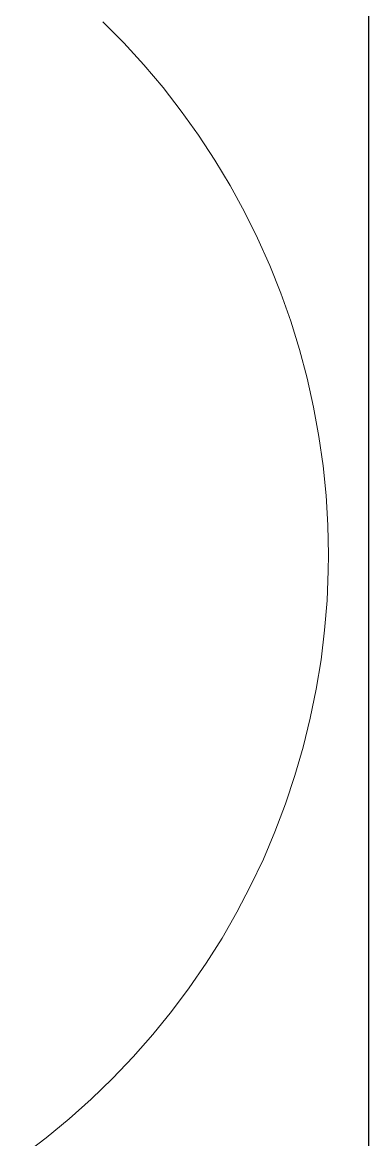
# Model space of a CAD drawing. Header units: millimetres. Extents: x 155927 to 295199, y -4084 to 97293.
# Drawn here: x 225044 to 225230, y 30793 to 31394 of the extents above; entities that cross this region are included whole.
import ezdxf

# ---------------------------------------------------------------- set-up
doc = ezdxf.new("R2010")
doc.units = ezdxf.units.MM
doc.header["$MEASUREMENT"] = 0
doc.layers.add('I-FURN', color=8, linetype='CONTINUOUS', lineweight=9)
doc.layers.add('I-WALL', color=7, linetype='CONTINUOUS', lineweight=9)

msp = doc.modelspace()

# ---------------------------------------------------------------- linework, layer by layer
at = {"layer": 'I-FURN'}
for p, q in [((225098.23, 31383.23), (225086.97, 31394.61)), ((225109.01, 31371.42), (225098.23, 31383.23)), ((225119.32, 31359.18), (225109.01, 31371.42)), ((225129.13, 31346.54), (225119.32, 31359.18)), ((225138.43, 31333.52), (225129.13, 31346.54)), ((225147.19, 31320.14), (225138.43, 31333.52)), ((225155.42, 31306.41), (225147.19, 31320.14)), ((225163.09, 31292.37), (225155.42, 31306.41)), ((225170.19, 31278.04), (225163.09, 31292.37)), ((225176.72, 31263.43), (225170.19, 31278.04)), ((225182.65, 31248.57), (225176.72, 31263.43)), ((225187.99, 31233.49), (225182.65, 31248.57)), ((225192.71, 31218.21), (225187.99, 31233.49)), ((225196.83, 31202.74), (225192.71, 31218.21)), ((225200.32, 31187.13), (225196.83, 31202.74)), ((225203.18, 31171.39), (225200.32, 31187.13)), ((225205.42, 31155.55), (225203.18, 31171.39)), ((225207.01, 31139.63), (225205.42, 31155.55)), ((225207.97, 31123.66), (225207.01, 31139.63)), ((225208.29, 31107.66), (225207.97, 31123.66)), ((225208.2, 31099.03), (225208.29, 31107.66)), ((225207.53, 31083.04), (225208.2, 31099.03)), ((225206.23, 31067.1), (225207.53, 31083.04)), ((225204.29, 31051.21), (225206.23, 31067.1)), ((225201.71, 31035.42), (225204.29, 31051.21)), ((225198.51, 31019.75), (225201.71, 31035.42)), ((225194.68, 31004.22), (225198.51, 31019.75)), ((225190.24, 30988.85), (225194.68, 31004.22)), ((225185.18, 30973.67), (225190.24, 30988.85)), ((225179.52, 30958.7), (225185.18, 30973.67)), ((225173.27, 30943.98), (225179.52, 30958.7)), ((225166.43, 30929.51), (225173.27, 30943.98)), ((225159.02, 30915.33), (225166.43, 30929.51)), ((225151.05, 30901.46), (225159.02, 30915.33)), ((225142.53, 30887.92), (225151.05, 30901.46)), ((225133.47, 30874.73), (225142.53, 30887.92)), ((225123.9, 30861.91), (225133.47, 30874.73)), ((225113.82, 30849.49), (225123.9, 30861.91)), ((225103.25, 30837.48), (225113.82, 30849.49)), ((225092.21, 30825.9), (225103.25, 30837.48)), ((225080.71, 30814.77), (225092.21, 30825.9)), ((225068.78, 30804.11), (225080.71, 30814.77)), ((225056.44, 30793.94), (225068.78, 30804.11)), ((225043.69, 30784.26), (225056.44, 30793.94))]:
    msp.add_line(p, q, dxfattribs=at)
at = {"layer": 'I-WALL', "lineweight": 30}
msp.add_line((225229.88, 33857.91), (225229.88, 29907.61), dxfattribs=at)

doc.saveas('drawing.dxf')
